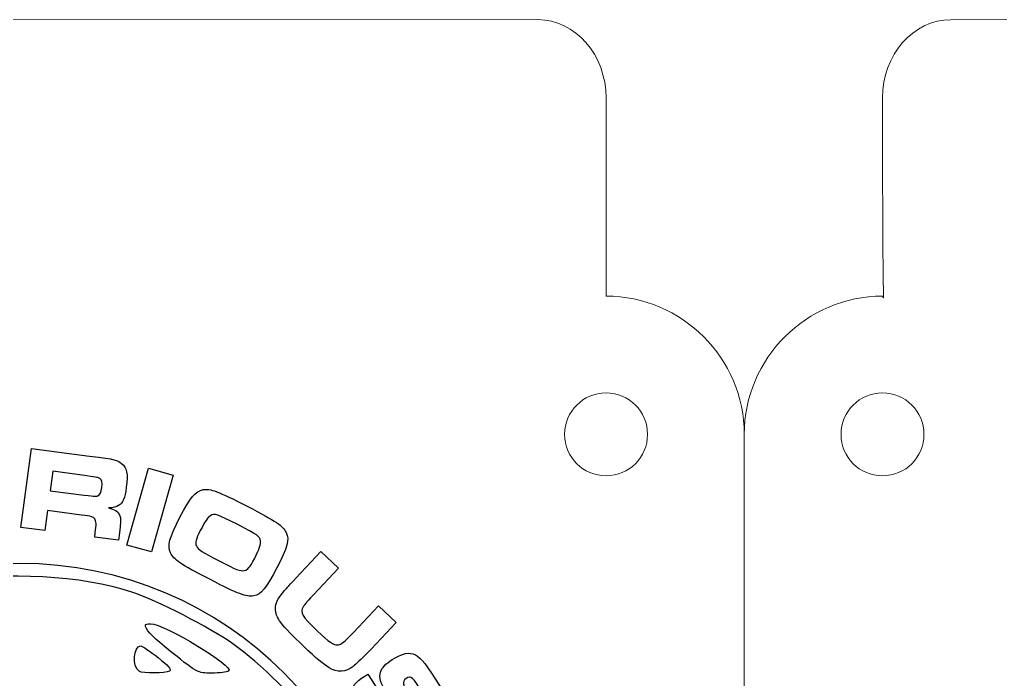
# Model space of a CAD drawing. Header units: millimetres. Extents: x -93 to 57, y 25 to 143.
# Drawn here: x -68.93 to -33.45, y 111.95 to 135.82 of the extents above; entities that cross this region are included whole.
import ezdxf

# ---------------------------------------------------------------- set-up
doc = ezdxf.new("R2010")
doc.units = ezdxf.units.MM
doc.header["$MEASUREMENT"] = 0
doc.layers.add('Layer 1', color=7, linetype='Continuous')

msp = doc.modelspace()

# ---------------------------------------------------------------- linework, layer by layer
at = {"layer": 'Layer 1', "color": 250, "lineweight": 20}
for points, knots in [([(-47.7176, 129.818), (-47.7176, 126.6165), (-47.718, 125.8159), (-47.718, 125.8159), (-47.718, 125.8159), (-44.9679, 125.8154), (-42.7178, 123.5657), (-42.7178, 120.8156), (-42.7178, 120.8156), (-42.7178, 120.8156), (-42.7178, 30.8176), (-42.7178, 30.8176), (-42.7178, 30.8176), (-42.7178, 28.0674), (-44.968, 25.8173), (-47.718, 25.8173), (-47.718, 25.8173), (-47.718, 25.8173), (-87.7176, 25.8173), (-87.7176, 25.8173), (-87.7176, 25.8173), (-90.4676, 25.8173), (-92.7178, 28.0673), (-92.7178, 30.8176), (-92.7178, 30.8176), (-92.7178, 30.8176), (-92.7178, 120.8156), (-92.7178, 120.8156), (-92.7178, 120.8156), (-92.7178, 123.5659), (-90.4677, 125.8159), (-87.7176, 125.8159), (-87.7176, 125.8159), (-87.638, 125.8159), (-87.7176, 124.5996), (-87.7176, 132.9852), (-87.7176, 132.9852), (-87.7176, 134.5422), (-86.6045, 135.8158), (-85.244, 135.8159), (-85.244, 135.8159), (-85.244, 135.8159), (-50.1911, 135.818), (-50.1911, 135.818), (-50.1911, 135.818), (-48.8306, 135.8181), (-47.7176, 134.5438), (-47.7176, 132.9873), (-47.7176, 132.9873), (-47.7176, 131.9309), (-47.7176, 130.8744), (-47.7176, 129.818)], [0, 0, 0, 0, 0.0714286, 0.0714286, 0.0714286, 0.0714286, 0.1428571, 0.1428571, 0.1428571, 0.1428571, 0.2142857, 0.2142857, 0.2142857, 0.2142857, 0.2857143, 0.2857143, 0.2857143, 0.2857143, 0.3571429, 0.3571429, 0.3571429, 0.3571429, 0.4285714, 0.4285714, 0.4285714, 0.4285714, 0.5, 0.5, 0.5, 0.5, 0.5714286, 0.5714286, 0.5714286, 0.5714286, 0.6428571, 0.6428571, 0.6428571, 0.6428571, 0.7142857, 0.7142857, 0.7142857, 0.7142857, 0.7857143, 0.7857143, 0.7857143, 0.7857143, 0.8571429, 0.8571429, 0.8571429, 0.8571429, 1, 1, 1, 1]), ([(2.2824, 129.818), (2.2824, 126.6165), (2.282, 125.8159), (2.282, 125.8159), (2.282, 125.8159), (5.0321, 125.8154), (7.2822, 123.5657), (7.2822, 120.8156), (7.2822, 120.8156), (7.2822, 120.8156), (7.2822, 30.8176), (7.2822, 30.8176), (7.2822, 30.8176), (7.2822, 28.0674), (5.032, 25.8173), (2.282, 25.8173), (2.282, 25.8173), (2.282, 25.8173), (-37.7176, 25.8173), (-37.7176, 25.8173), (-37.7176, 25.8173), (-40.4676, 25.8173), (-42.7178, 28.0673), (-42.7178, 30.8176), (-42.7178, 30.8176), (-42.7178, 30.8176), (-42.7178, 120.8156), (-42.7178, 120.8156), (-42.7178, 120.8156), (-42.7178, 123.5659), (-40.4677, 125.8159), (-37.7176, 125.8159), (-37.7176, 125.8159), (-37.638, 125.8159), (-37.7176, 124.5996), (-37.7176, 132.9852), (-37.7176, 132.9852), (-37.7176, 134.5422), (-36.6045, 135.8158), (-35.244, 135.8159), (-35.244, 135.8159), (-35.244, 135.8159), (-0.1911, 135.818), (-0.1911, 135.818), (-0.1911, 135.818), (1.1694, 135.8181), (2.2824, 134.5438), (2.2824, 132.9873), (2.2824, 132.9873), (2.2824, 131.9309), (2.2824, 130.8744), (2.2824, 129.818)], [0, 0, 0, 0, 0.0714286, 0.0714286, 0.0714286, 0.0714286, 0.1428571, 0.1428571, 0.1428571, 0.1428571, 0.2142857, 0.2142857, 0.2142857, 0.2142857, 0.2857143, 0.2857143, 0.2857143, 0.2857143, 0.3571429, 0.3571429, 0.3571429, 0.3571429, 0.4285714, 0.4285714, 0.4285714, 0.4285714, 0.5, 0.5, 0.5, 0.5, 0.5714286, 0.5714286, 0.5714286, 0.5714286, 0.6428571, 0.6428571, 0.6428571, 0.6428571, 0.7142857, 0.7142857, 0.7142857, 0.7142857, 0.7857143, 0.7857143, 0.7857143, 0.7857143, 0.8571429, 0.8571429, 0.8571429, 0.8571429, 1, 1, 1, 1]), ([(-47.7177, 122.3159), (-46.8893, 122.3159), (-46.2177, 121.6443), (-46.2177, 120.8159), (-46.2177, 120.8159), (-46.2177, 119.9875), (-46.8893, 119.3159), (-47.7177, 119.3159), (-47.7177, 119.3159), (-48.5461, 119.3159), (-49.2177, 119.9875), (-49.2177, 120.8159), (-49.2177, 120.8159), (-49.2177, 121.6443), (-48.5461, 122.3159), (-47.7177, 122.3159)], [0, 0, 0, 0, 0.2, 0.2, 0.2, 0.2, 0.4, 0.4, 0.4, 0.4, 0.6, 0.6, 0.6, 0.6, 1, 1, 1, 1]), ([(-37.7176, 122.3159), (-36.8892, 122.3159), (-36.2176, 121.6443), (-36.2176, 120.8159), (-36.2176, 120.8159), (-36.2176, 119.9875), (-36.8892, 119.3159), (-37.7176, 119.3159), (-37.7176, 119.3159), (-38.546, 119.3159), (-39.2176, 119.9875), (-39.2176, 120.8159), (-39.2176, 120.8159), (-39.2176, 121.6443), (-38.546, 122.3159), (-37.7176, 122.3159)], [0, 0, 0, 0, 0.2, 0.2, 0.2, 0.2, 0.4, 0.4, 0.4, 0.4, 0.6, 0.6, 0.6, 0.6, 1, 1, 1, 1])]:
    msp.add_open_spline(points, degree=3, knots=knots, dxfattribs=at)
at = {"layer": 'Layer 1', "color": 250}
for points, knots in [([(-68.8876, 117.4512), (-68.8876, 117.4512), (-68.0183, 117.3358), (-68.0183, 117.3358), (-68.0183, 117.3358), (-68.0183, 117.3358), (-67.9222, 118.0602), (-67.9222, 118.0602), (-67.9222, 118.0602), (-67.9222, 118.0602), (-66.6922, 117.8972), (-66.6922, 117.8972), (-66.6922, 117.8972), (-66.332, 117.8495), (-66.2694, 117.8326), (-66.2186, 117.756), (-66.2186, 117.756), (-66.1591, 117.6743), (-66.156, 117.5691), (-66.1984, 117.2479), (-66.1984, 117.2479), (-66.1984, 117.2479), (-66.2186, 117.0974), (-66.2186, 117.0974), (-66.2186, 117.0974), (-66.2186, 117.0974), (-65.3615, 116.9842), (-65.3615, 116.9842), (-65.3615, 116.9842), (-65.3615, 116.9842), (-65.3265, 117.2499), (-65.3265, 117.2499), (-65.3265, 117.2499), (-65.2213, 117.9074), (-65.282, 118.046), (-65.716, 118.1559), (-65.716, 118.1559), (-65.533, 118.158), (-65.4472, 118.1815), (-65.3518, 118.2387), (-65.3518, 118.2387), (-65.195, 118.3396), (-65.1302, 118.4971), (-65.0758, 118.9084), (-65.0758, 118.9084), (-65.011, 119.401), (-65.0491, 119.6022), (-65.2501, 119.7645), (-65.2501, 119.7645), (-65.4196, 119.8999), (-65.4196, 119.8999), (-66.4055, 120.0302), (-66.4055, 120.0302), (-66.4055, 120.0302), (-68.5092, 120.3096), (-68.5092, 120.3096), (-68.5092, 120.3096), (-68.5092, 120.3096), (-68.8876, 117.4512), (-68.8876, 117.4512)], [0, 0, 0, 0, 0.0625, 0.0625, 0.0625, 0.0625, 0.125, 0.125, 0.125, 0.125, 0.1875, 0.1875, 0.1875, 0.1875, 0.25, 0.25, 0.25, 0.25, 0.3125, 0.3125, 0.3125, 0.3125, 0.375, 0.375, 0.375, 0.375, 0.4375, 0.4375, 0.4375, 0.4375, 0.5, 0.5, 0.5, 0.5, 0.5625, 0.5625, 0.5625, 0.5625, 0.625, 0.625, 0.625, 0.625, 0.6875, 0.6875, 0.6875, 0.6875, 0.75, 0.75, 0.75, 0.75, 0.8125, 0.8125, 0.8125, 0.8125, 0.875, 0.875, 0.875, 0.875, 1, 1, 1, 1]), ([(-64.2716, 119.5878), (-64.2716, 119.5878), (-65.0542, 116.8129), (-65.0542, 116.8129), (-65.0542, 116.8129), (-65.0542, 116.8129), (-64.1679, 116.5631), (-64.1679, 116.5631), (-64.1679, 116.5631), (-64.1679, 116.5631), (-63.3854, 119.3378), (-63.3854, 119.3378), (-63.3854, 119.3378), (-63.3854, 119.3378), (-64.2716, 119.5878), (-64.2716, 119.5878)], [0, 0, 0, 0, 0.2, 0.2, 0.2, 0.2, 0.4, 0.4, 0.4, 0.4, 0.6, 0.6, 0.6, 0.6, 1, 1, 1, 1]), ([(-67.8269, 118.7761), (-67.8269, 118.7761), (-67.7345, 119.4783), (-67.7345, 119.4783), (-67.7345, 119.4783), (-67.7345, 119.4783), (-66.5087, 119.3159), (-66.5087, 119.3159), (-66.5087, 119.3159), (-66.1062, 119.2587), (-66.0976, 119.2572), (-66.0379, 119.2188), (-66.0379, 119.2188), (-65.961, 119.1694), (-65.9383, 119.0792), (-65.9629, 118.8948), (-65.9629, 118.8948), (-65.9875, 118.7106), (-66.0246, 118.6285), (-66.1076, 118.5914), (-66.1076, 118.5914), (-66.1719, 118.5651), (-66.1719, 118.5651), (-66.6019, 118.6137), (-66.6019, 118.6137), (-66.6019, 118.6137), (-67.8269, 118.7761), (-67.8269, 118.7761)], [0, 0, 0, 0, 0.125, 0.125, 0.125, 0.125, 0.25, 0.25, 0.25, 0.25, 0.375, 0.375, 0.375, 0.375, 0.5, 0.5, 0.5, 0.5, 0.625, 0.625, 0.625, 0.625, 0.75, 0.75, 0.75, 0.75, 1, 1, 1, 1]), ([(-60.7017, 118.2142), (-61.7656, 118.7633), (-62.0269, 118.8598), (-62.2988, 118.815), (-62.2988, 118.815), (-62.5676, 118.7644), (-62.7663, 118.5313), (-63.1331, 117.8209), (-63.1331, 117.8209), (-63.5202, 117.0716), (-63.5957, 116.7849), (-63.4788, 116.5303), (-63.4788, 116.5303), (-63.3583, 116.2829), (-63.1244, 116.1232), (-62.0569, 115.5718), (-62.0569, 115.5718), (-61.0046, 115.0285), (-60.7396, 114.9299), (-60.4679, 114.9747), (-60.4679, 114.9747), (-60.1933, 115.0275), (-60.0047, 115.2511), (-59.6234, 115.9883), (-59.6234, 115.9883), (-59.245, 116.7217), (-59.1695, 117.0084), (-59.2878, 117.2593), (-59.2878, 117.2593), (-59.4083, 117.5068), (-59.6378, 117.6643), (-60.7017, 118.2142)], [0, 0, 0, 0, 0.1111111, 0.1111111, 0.1111111, 0.1111111, 0.2222222, 0.2222222, 0.2222222, 0.2222222, 0.3333333, 0.3333333, 0.3333333, 0.3333333, 0.4444444, 0.4444444, 0.4444444, 0.4444444, 0.5555556, 0.5555556, 0.5555556, 0.5555556, 0.6666667, 0.6666667, 0.6666667, 0.6666667, 0.7777778, 0.7777778, 0.7777778, 0.7777778, 1, 1, 1, 1]), ([(-61.0454, 117.5498), (-60.327, 117.1787), (-60.2407, 117.1195), (-60.218, 116.9666), (-60.218, 116.9666), (-60.1981, 116.844), (-60.2525, 116.6828), (-60.4405, 116.3178), (-60.4405, 116.3178), (-60.5997, 116.0105), (-60.6857, 115.909), (-60.8097, 115.8862), (-60.8097, 115.8862), (-60.9495, 115.8606), (-61.0956, 115.9164), (-61.714, 116.2361), (-61.714, 116.2361), (-62.3474, 116.5633), (-62.4777, 116.65), (-62.5379, 116.7784), (-62.5379, 116.7784), (-62.5924, 116.8996), (-62.5619, 117.0148), (-62.3977, 117.3337), (-62.3977, 117.3337), (-62.2226, 117.6712), (-62.1337, 117.8058), (-62.0326, 117.8697), (-62.0326, 117.8697), (-61.8848, 117.9688), (-61.7976, 117.9384), (-61.0454, 117.5498)], [0, 0, 0, 0, 0.1111111, 0.1111111, 0.1111111, 0.1111111, 0.2222222, 0.2222222, 0.2222222, 0.2222222, 0.3333333, 0.3333333, 0.3333333, 0.3333333, 0.4444444, 0.4444444, 0.4444444, 0.4444444, 0.5555556, 0.5555556, 0.5555556, 0.5555556, 0.6666667, 0.6666667, 0.6666667, 0.6666667, 0.7777778, 0.7777778, 0.7777778, 0.7777778, 1, 1, 1, 1]), ([(-58.033, 116.5786), (-58.033, 116.5786), (-58.944, 115.6136), (-58.944, 115.6136), (-58.944, 115.6136), (-59.2724, 115.2584), (-59.2724, 115.2584), (-59.3468, 115.1678), (-59.3468, 115.1678), (-59.6035, 114.8635), (-59.6846, 114.708), (-59.6819, 114.5099), (-59.6819, 114.5099), (-59.682, 114.195), (-59.4654, 113.9074), (-58.67, 113.1574), (-58.67, 113.1574), (-58.1952, 112.7094), (-57.9604, 112.5114), (-57.7361, 112.3709), (-57.7361, 112.3709), (-57.4496, 112.1962), (-57.1319, 112.2112), (-56.8724, 112.4175), (-56.8724, 112.4175), (-56.7139, 112.5475), (-56.6781, 112.5794), (-56.2207, 113.0451), (-56.2207, 113.0451), (-56.2207, 113.0451), (-55.3104, 114.0108), (-55.3104, 114.0108), (-55.3104, 114.0108), (-55.3104, 114.0108), (-55.9484, 114.6128), (-55.9484, 114.6128), (-55.9484, 114.6128), (-55.9484, 114.6128), (-56.8594, 113.647), (-56.8594, 113.647), (-56.8594, 113.647), (-56.9038, 113.5998), (-57.0076, 113.4961), (-57.085, 113.4207), (-57.085, 113.4207), (-57.2697, 113.2501), (-57.3358, 113.2051), (-57.4359, 113.1993), (-57.4359, 113.1993), (-57.5764, 113.189), (-57.7298, 113.2976), (-58.1663, 113.7098), (-58.1663, 113.7098), (-58.7108, 114.2229), (-58.8005, 114.3737), (-58.6778, 114.5727), (-58.6778, 114.5727), (-58.6136, 114.6725), (-58.6107, 114.6754), (-58.3052, 115.0118), (-58.3052, 115.0118), (-58.3052, 115.0118), (-57.3949, 115.9768), (-57.3949, 115.9768), (-57.3949, 115.9768), (-57.3949, 115.9768), (-58.033, 116.5786), (-58.033, 116.5786)], [0, 0, 0, 0, 0.0555556, 0.0555556, 0.0555556, 0.0555556, 0.1111111, 0.1111111, 0.1111111, 0.1111111, 0.1666667, 0.1666667, 0.1666667, 0.1666667, 0.2222222, 0.2222222, 0.2222222, 0.2222222, 0.2777778, 0.2777778, 0.2777778, 0.2777778, 0.3333333, 0.3333333, 0.3333333, 0.3333333, 0.3888889, 0.3888889, 0.3888889, 0.3888889, 0.4444444, 0.4444444, 0.4444444, 0.4444444, 0.5, 0.5, 0.5, 0.5, 0.5555556, 0.5555556, 0.5555556, 0.5555556, 0.6111111, 0.6111111, 0.6111111, 0.6111111, 0.6666667, 0.6666667, 0.6666667, 0.6666667, 0.7222222, 0.7222222, 0.7222222, 0.7222222, 0.7777778, 0.7777778, 0.7777778, 0.7777778, 0.8333333, 0.8333333, 0.8333333, 0.8333333, 0.8888889, 0.8888889, 0.8888889, 0.8888889, 1, 1, 1, 1]), ([(-70.7209, 89.3027), (-70.8927, 89.3206), (-71.4349, 89.4197), (-71.9258, 89.5229), (-71.9258, 89.5229), (-76.6238, 90.5104), (-80.7199, 94.4589), (-81.8652, 99.1039), (-81.8652, 99.1039), (-82.4779, 101.5885), (-82.2922, 105.0455), (-81.429, 107.2258), (-81.429, 107.2258), (-80.7619, 108.9107), (-79.477, 110.8365), (-78.2035, 112.0603), (-78.2035, 112.0603), (-76.5572, 113.6423), (-73.7657, 115.0752), (-71.5458, 115.4777), (-71.5458, 115.4777), (-69.4433, 115.859), (-66.6741, 115.7061), (-64.8749, 115.1095), (-64.8749, 115.1095), (-63.9623, 114.8069), (-62.0575, 113.8313), (-61.2189, 113.2371), (-61.2189, 113.2371), (-60.2281, 112.535), (-58.8851, 111.2015), (-58.1961, 110.2358), (-58.1961, 110.2358), (-57.2352, 108.8889), (-56.3447, 106.9071), (-56.0421, 105.4423), (-56.0421, 105.4423), (-55.6952, 103.7628), (-55.7069, 101.2063), (-56.0691, 99.5501), (-56.0691, 99.5501), (-56.869, 95.8927), (-59.2874, 92.6499), (-62.5453, 90.8663), (-62.5453, 90.8663), (-64.0107, 90.064), (-65.5473, 89.5469), (-67.0904, 89.3366), (-67.0904, 89.3366), (-67.7368, 89.2485), (-69.9999, 89.2274), (-70.7209, 89.3027)], [0, 0, 0, 0, 0.0714286, 0.0714286, 0.0714286, 0.0714286, 0.1428571, 0.1428571, 0.1428571, 0.1428571, 0.2142857, 0.2142857, 0.2142857, 0.2142857, 0.2857143, 0.2857143, 0.2857143, 0.2857143, 0.3571429, 0.3571429, 0.3571429, 0.3571429, 0.4285714, 0.4285714, 0.4285714, 0.4285714, 0.5, 0.5, 0.5, 0.5, 0.5714286, 0.5714286, 0.5714286, 0.5714286, 0.6428571, 0.6428571, 0.6428571, 0.6428571, 0.7142857, 0.7142857, 0.7142857, 0.7142857, 0.7857143, 0.7857143, 0.7857143, 0.7857143, 0.8571429, 0.8571429, 0.8571429, 0.8571429, 1, 1, 1, 1]), ([(-61.3672, 112.2557), (-61.1291, 112.4068), (-63.7063, 113.9644), (-64.1944, 113.9644), (-64.1944, 113.9644), (-64.2987, 113.9644), (-64.384, 113.9476), (-64.384, 113.927), (-64.384, 113.927), (-64.384, 113.7595), (-64.1931, 113.5423), (-63.6922, 113.1397), (-63.6922, 113.1397), (-62.4493, 112.1409), (-62.5178, 112.1792), (-61.9806, 112.1807), (-61.9806, 112.1807), (-61.7071, 112.1814), (-61.4311, 112.2152), (-61.3673, 112.2557), (-61.3673, 112.2557), (-61.3673, 112.2557), (-61.3672, 112.2557), (-61.3672, 112.2557)], [0, 0, 0, 0, 0.1428571, 0.1428571, 0.1428571, 0.1428571, 0.2857143, 0.2857143, 0.2857143, 0.2857143, 0.4285714, 0.4285714, 0.4285714, 0.4285714, 0.5714286, 0.5714286, 0.5714286, 0.5714286, 0.7142857, 0.7142857, 0.7142857, 0.7142857, 1, 1, 1, 1]), ([(-63.511, 112.2546), (-63.4301, 112.3059), (-63.5518, 112.449), (-63.9274, 112.7441), (-63.9274, 112.7441), (-64.2193, 112.9734), (-64.5003, 113.1611), (-64.5518, 113.1611), (-64.5518, 113.1611), (-64.8185, 113.1611), (-64.8705, 112.4184), (-64.6157, 112.2476), (-64.6157, 112.2476), (-64.4833, 112.1589), (-63.6536, 112.1641), (-63.511, 112.2546), (-63.511, 112.2546), (-63.511, 112.2546), (-63.511, 112.2546), (-63.511, 112.2546)], [0, 0, 0, 0, 0.1666667, 0.1666667, 0.1666667, 0.1666667, 0.3333333, 0.3333333, 0.3333333, 0.3333333, 0.5, 0.5, 0.5, 0.5, 0.6666667, 0.6666667, 0.6666667, 0.6666667, 1, 1, 1, 1]), ([(-56.3344, 112.1451), (-56.3344, 112.1451), (-56.4515, 112.0716), (-56.4515, 112.0716), (-56.4515, 112.0716), (-56.7987, 111.8525), (-56.9077, 111.701), (-56.8947, 111.4538), (-56.8947, 111.4538), (-56.8825, 111.2159), (-56.7244, 110.8921), (-56.2646, 110.1645), (-56.2646, 110.1645), (-55.7899, 109.4116), (-55.5782, 109.1257), (-55.4219, 109.0152), (-55.4219, 109.0152), (-55.1771, 108.8379), (-54.9081, 108.8746), (-54.4952, 109.1352), (-54.4952, 109.1352), (-54.1443, 109.3565), (-54.0216, 109.5258), (-54.0288, 109.7723), (-54.0288, 109.7723), (-54.0341, 109.9835), (-54.1158, 110.162), (-54.5902, 110.961), (-54.5902, 110.961), (-54.9128, 111.504), (-55.0212, 111.7014), (-55.0444, 111.7786), (-55.0444, 111.7786), (-55.0663, 111.8617), (-55.04, 111.925), (-54.9525, 111.9799), (-54.9525, 111.9799), (-54.7731, 112.0927), (-54.7258, 112.0513), (-54.3317, 111.4264), (-54.3317, 111.4264), (-53.9783, 110.8666), (-53.9328, 110.7784), (-53.9433, 110.6898), (-53.9433, 110.6898), (-53.9545, 110.6265), (-53.9807, 110.5949), (-54.0986, 110.515), (-54.0986, 110.515), (-54.0986, 110.515), (-53.6467, 109.7988), (-53.6467, 109.7988), (-53.6467, 109.7988), (-53.5968, 109.8252), (-53.5455, 109.8574), (-53.531, 109.8667), (-53.531, 109.8667), (-53.2315, 110.0558), (-53.116, 110.2208), (-53.1161, 110.4399), (-53.1161, 110.4399), (-53.1249, 110.68), (-53.2536, 110.9567), (-53.6827, 111.6366), (-53.6827, 111.6366), (-54.2388, 112.5176), (-54.394, 112.7152), (-54.6167, 112.8412), (-54.6167, 112.8412), (-54.8199, 112.9526), (-55.0927, 112.8987), (-55.4542, 112.6703), (-55.4542, 112.6703), (-55.6988, 112.5154), (-55.8286, 112.372), (-55.8806, 112.2116), (-55.8806, 112.2116), (-55.9358, 112.0239), (-55.8779, 111.8196), (-55.6654, 111.458), (-55.6654, 111.458), (-55.6169, 111.3814), (-55.4713, 111.1262), (-55.3173, 110.8499), (-55.3173, 110.8499), (-55.1647, 110.5832), (-55.0235, 110.3352), (-54.9721, 110.2549), (-54.9721, 110.2549), (-54.8257, 110.0148), (-54.8255, 109.9334), (-54.9716, 109.8413), (-54.9716, 109.8413), (-55.0743, 109.7763), (-55.145, 109.7673), (-55.2053, 109.8059), (-55.2053, 109.8059), (-55.2785, 109.8576), (-55.3349, 109.9392), (-55.6905, 110.502), (-55.6905, 110.502), (-56.0203, 111.0242), (-56.0638, 111.1095), (-56.0639, 111.2067), (-56.0639, 111.2067), (-56.0641, 111.2882), (-56.0257, 111.3326), (-55.8796, 111.4248), (-55.8796, 111.4248), (-55.8796, 111.4248), (-56.3344, 112.1451), (-56.3344, 112.1451)], [0, 0, 0, 0, 0.0344828, 0.0344828, 0.0344828, 0.0344828, 0.0689655, 0.0689655, 0.0689655, 0.0689655, 0.1034483, 0.1034483, 0.1034483, 0.1034483, 0.137931, 0.137931, 0.137931, 0.137931, 0.1724138, 0.1724138, 0.1724138, 0.1724138, 0.2068966, 0.2068966, 0.2068966, 0.2068966, 0.2413793, 0.2413793, 0.2413793, 0.2413793, 0.2758621, 0.2758621, 0.2758621, 0.2758621, 0.3103448, 0.3103448, 0.3103448, 0.3103448, 0.3448276, 0.3448276, 0.3448276, 0.3448276, 0.3793103, 0.3793103, 0.3793103, 0.3793103, 0.4137931, 0.4137931, 0.4137931, 0.4137931, 0.4482759, 0.4482759, 0.4482759, 0.4482759, 0.4827586, 0.4827586, 0.4827586, 0.4827586, 0.5172414, 0.5172414, 0.5172414, 0.5172414, 0.5517241, 0.5517241, 0.5517241, 0.5517241, 0.5862069, 0.5862069, 0.5862069, 0.5862069, 0.6206897, 0.6206897, 0.6206897, 0.6206897, 0.6551724, 0.6551724, 0.6551724, 0.6551724, 0.6896552, 0.6896552, 0.6896552, 0.6896552, 0.7241379, 0.7241379, 0.7241379, 0.7241379, 0.7586207, 0.7586207, 0.7586207, 0.7586207, 0.7931034, 0.7931034, 0.7931034, 0.7931034, 0.8275862, 0.8275862, 0.8275862, 0.8275862, 0.862069, 0.862069, 0.862069, 0.862069, 0.8965517, 0.8965517, 0.8965517, 0.8965517, 0.9310345, 0.9310345, 0.9310345, 0.9310345, 1, 1, 1, 1])]:
    msp.add_open_spline(points, degree=3, knots=knots, dxfattribs=at)
at = {"layer": 'Layer 1', "color": 7}
msp.add_open_spline([(-68.9279, 116.1455), (-61.4659, 116.1455), (-55.4167, 110.0963), (-55.4167, 102.6343), (-55.4167, 102.6343), (-55.4167, 95.1723), (-61.4659, 89.1231), (-68.9279, 89.1231), (-68.9279, 89.1231), (-76.39, 89.1231), (-82.4392, 95.1723), (-82.4392, 102.6343), (-82.4392, 102.6343), (-82.4392, 110.0963), (-76.39, 116.1455), (-68.9279, 116.1455)], degree=3, knots=[0, 0, 0, 0, 0.2, 0.2, 0.2, 0.2, 0.4, 0.4, 0.4, 0.4, 0.6, 0.6, 0.6, 0.6, 1, 1, 1, 1], dxfattribs=at)

doc.saveas('drawing.dxf')
